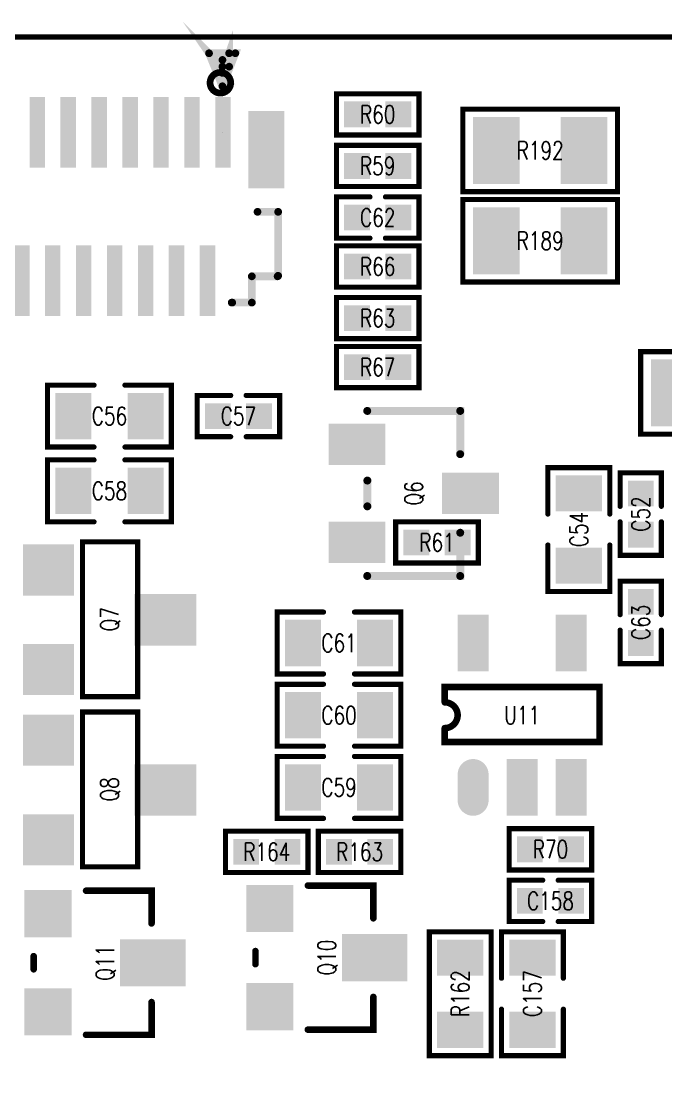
# Model space of a CAD drawing. Extents: x -4 to 157, y -7 to 87.
# Drawn here: x 27.09 to 39.59, y 66.34 to 86.81 of the extents above; entities that cross this region are included whole.
import ezdxf
from ezdxf.enums import TextEntityAlignment as Align

# ---------------------------------------------------------------- set-up
doc = ezdxf.new("R2010")
doc.units = 0
for name, color, linetype in [('BOARD_OUTLINE_00', 254, 'CONTINUOUS'), ('DRIL_NPLTE_THRU_01', 3, 'CONTINUOUS'), ('DRIL_NPLTE_THRU_02', 171, 'CONTINUOUS'), ('DRIL_NPLTE_THRU_03', 222, 'CONTINUOUS'), ('DRIL_NPLTE_THRU_04', 2, 'CONTINUOUS'), ('DRIL_PLTE_THRU_01', 3, 'CONTINUOUS'), ('DRIL_PLTE_THRU_02', 171, 'CONTINUOUS'), ('DRIL_PLTE_THRU_03', 222, 'CONTINUOUS'), ('DRIL_PLTE_THRU_04', 2, 'CONTINUOUS'), ('DRIL_SYMBOL', 254, 'CONTINUOUS'), ('PADS_BOT', 56, 'CONTINUOUS'), ('PADS_INNER', 96, 'CONTINUOUS'), ('PADS_TOP', 96, 'CONTINUOUS'), ('PART_NAME_126', 6, 'CONTINUOUS'), ('PART_TOP_2DLINE_01', 255, 'CONTINUOUS'), ('PART_TOP_2DLINE_126', 255, 'CONTINUOUS'), ('TAG_00', 254, 'CONTINUOUS'), ('TAG_01', 254, 'CONTINUOUS')]:
    doc.layers.add(name, color=color, linetype=linetype)
doc.styles.add('W0$05', font='simplex', dxfattribs={"width": 0.75})

# ---------------------------------------------------------------- blocks, each defined once
blk = doc.blocks.new('BOARD_5')
at = {"layer": 'BOARD_OUTLINE_00', "const_width": 0.1}
blk.add_lwpolyline([(0, -3.5, -0.414214), (3.5, 0), (156.51, 0, -0.414214), (160.01, -3.5), (160.01, -86.52, -0.414214), (156.51, -90.02), (3.5, -90.02, -0.414214), (0, -86.52)], format="xyb", close=True, dxfattribs=at)
blk = doc.blocks.new('SMOOTH_0$1')
at = {"const_width": 0.05}
blk.add_lwpolyline([(-0.025, 0, 1), (0.025, 0, 1)], format="xyb", close=True, dxfattribs=at)
blk = doc.blocks.new('PART_BODY_TOP_278')
at = {"layer": 'PART_TOP_2DLINE_126', "const_width": 0.1}
for points in [[(-0.3, 0.6), (-1.2, 0.6), (-1.2, -0.6), (-0.3, -0.6)], [(0.3, -0.6), (1.2, -0.6), (1.2, 0.6), (0.3, 0.6)]]:
    blk.add_lwpolyline(points, dxfattribs=at)
at = {"layer": 'PART_TOP_2DLINE_126'}
for p in [(-1.2, 0.6), (-0.3, 0.6), (0.3, 0.6), (1.2, 0.6), (-1.2, -0.6), (-0.3, -0.6), (0.3, -0.6), (1.2, -0.6)]:
    blk.add_blockref('SMOOTH_0$1', p, dxfattribs=at)
blk = doc.blocks.new('DRIL_HOLE_0')
blk.add_lwpolyline([(0, 0, 1), (0, 0, 1)], format="xyb", close=True)
blk = doc.blocks.new('PAD_0')
blk.add_lwpolyline([(0, 0, 1), (0, 0, 1)], format="xyb", close=True)
blk = doc.blocks.new('PAD_14')
at = {"const_width": 0.7}
blk.add_lwpolyline([(-0.45, 0), (0.45, 0)], dxfattribs=at)
blk = doc.blocks.new('STK_TOP_10')
at = {"layer": 'DRIL_PLTE_THRU_01'}
blk.add_blockref('DRIL_HOLE_0', (0, 0), dxfattribs=at)
at = {"layer": 'DRIL_PLTE_THRU_02'}
blk.add_blockref('DRIL_HOLE_0', (0, 0), dxfattribs=at)
at = {"layer": 'DRIL_PLTE_THRU_03'}
blk.add_blockref('DRIL_HOLE_0', (0, 0), dxfattribs=at)
at = {"layer": 'DRIL_PLTE_THRU_04'}
blk.add_blockref('DRIL_HOLE_0', (0, 0), dxfattribs=at)
at = {"layer": 'PADS_BOT'}
blk.add_blockref('PAD_0', (0, 0), dxfattribs=at)
at = {"layer": 'PADS_INNER'}
blk.add_blockref('PAD_0', (0, 0), dxfattribs=at)
at = {"layer": 'PADS_TOP', "rotation": 90}
blk.add_blockref('PAD_14', (0, 0), dxfattribs=at)
blk = doc.blocks.new('SYM_TOP_8')
for name, p in [('PART_BODY_TOP_278', (0, 0)), ('STK_TOP_10', (-0.7, 0)), ('STK_TOP_10', (0.7, 0))]:
    blk.add_blockref(name, p)
blk = doc.blocks.new('PART_TOP_50')
blk.add_blockref('SYM_TOP_8', (0, 0))
at = {"layer": 'PART_NAME_126', "style": 'W0$05', "width": 0.75}
blk.add_text('C157', height=0.35, rotation=180, dxfattribs=at).set_placement((0, 0), align=Align.MIDDLE_CENTER)
blk = doc.blocks.new('PART_BODY_TOP_275')
at = {"layer": 'PART_TOP_2DLINE_126', "const_width": 0.1}
for points in [[(-0.15, 0.4), (-0.8, 0.4), (-0.8, -0.4), (-0.15, -0.4)], [(0.15, -0.4), (0.8, -0.4), (0.8, 0.4), (0.15, 0.4)]]:
    blk.add_lwpolyline(points, dxfattribs=at)
at = {"layer": 'PART_TOP_2DLINE_126'}
for p in [(-0.8, 0.4), (-0.15, 0.4), (0.15, 0.4), (0.8, 0.4), (-0.8, -0.4), (-0.15, -0.4), (0.15, -0.4), (0.8, -0.4)]:
    blk.add_blockref('SMOOTH_0$1', p, dxfattribs=at)
blk = doc.blocks.new('PAD_11')
at = {"const_width": 0.5}
blk.add_lwpolyline([(-0.25, 0), (0.25, 0)], dxfattribs=at)
blk = doc.blocks.new('STK_TOP_7')
at = {"layer": 'DRIL_PLTE_THRU_01'}
blk.add_blockref('DRIL_HOLE_0', (0, 0), dxfattribs=at)
at = {"layer": 'DRIL_PLTE_THRU_02'}
blk.add_blockref('DRIL_HOLE_0', (0, 0), dxfattribs=at)
at = {"layer": 'DRIL_PLTE_THRU_03'}
blk.add_blockref('DRIL_HOLE_0', (0, 0), dxfattribs=at)
at = {"layer": 'DRIL_PLTE_THRU_04'}
blk.add_blockref('DRIL_HOLE_0', (0, 0), dxfattribs=at)
at = {"layer": 'PADS_BOT'}
blk.add_blockref('PAD_0', (0, 0), dxfattribs=at)
at = {"layer": 'PADS_INNER'}
blk.add_blockref('PAD_0', (0, 0), dxfattribs=at)
at = {"layer": 'PADS_TOP'}
blk.add_blockref('PAD_11', (0, 0), dxfattribs=at)
blk = doc.blocks.new('SYM_TOP_5')
for name, p in [('PART_BODY_TOP_275', (0, 0)), ('STK_TOP_7', (-0.4, 0)), ('STK_TOP_7', (0.4, 0))]:
    blk.add_blockref(name, p)
blk = doc.blocks.new('PART_TOP_51')
blk.add_blockref('SYM_TOP_5', (0, 0))
at = {"layer": 'PART_NAME_126', "style": 'W0$05', "width": 0.75}
blk.add_text('C158', height=0.35, dxfattribs=at).set_placement((0, 0), align=Align.MIDDLE_CENTER)
blk = doc.blocks.new('PART_BODY_TOP_280')
at = {"layer": 'PART_TOP_2DLINE_126', "const_width": 0.1}
for points in [[(-0.3, 0.8), (-1.5, 0.8), (-1.5, -0.8), (-0.3, -0.8)], [(0.3, 0.8), (1.5, 0.8), (1.5, -0.8), (0.3, -0.8)]]:
    blk.add_lwpolyline(points, dxfattribs=at)
at = {"layer": 'PART_TOP_2DLINE_126'}
for p in [(-1.5, 0.8), (-0.3, 0.8), (0.3, 0.8), (1.5, 0.8), (-1.5, -0.8), (-0.3, -0.8), (0.3, -0.8), (1.5, -0.8)]:
    blk.add_blockref('SMOOTH_0$1', p, dxfattribs=at)
blk = doc.blocks.new('PAD_15')
at = {"const_width": 0.9}
blk.add_lwpolyline([(-0.65, 0), (0.65, 0)], dxfattribs=at)
blk = doc.blocks.new('STK_TOP_12')
at = {"layer": 'DRIL_PLTE_THRU_01'}
blk.add_blockref('DRIL_HOLE_0', (0, 0), dxfattribs=at)
at = {"layer": 'DRIL_PLTE_THRU_02'}
blk.add_blockref('DRIL_HOLE_0', (0, 0), dxfattribs=at)
at = {"layer": 'DRIL_PLTE_THRU_03'}
blk.add_blockref('DRIL_HOLE_0', (0, 0), dxfattribs=at)
at = {"layer": 'DRIL_PLTE_THRU_04'}
blk.add_blockref('DRIL_HOLE_0', (0, 0), dxfattribs=at)
at = {"layer": 'PADS_BOT'}
blk.add_blockref('PAD_0', (0, 0), dxfattribs=at)
at = {"layer": 'PADS_INNER'}
blk.add_blockref('PAD_0', (0, 0), dxfattribs=at)
at = {"layer": 'PADS_TOP', "rotation": 90}
blk.add_blockref('PAD_15', (0, 0), dxfattribs=at)
blk = doc.blocks.new('SYM_TOP_10')
for name, p in [('STK_TOP_12', (-0.85, 0)), ('STK_TOP_12', (0.85, 0)), ('PART_BODY_TOP_280', (0, 0))]:
    blk.add_blockref(name, p)
blk = doc.blocks.new('PART_TOP_54')
blk.add_blockref('SYM_TOP_10', (0, 0))
at = {"layer": 'PART_NAME_126', "style": 'W0$05', "width": 0.75}
blk.add_text('C161', height=0.35, rotation=180, dxfattribs=at).set_placement((0, 0), align=Align.MIDDLE_CENTER)
blk = doc.blocks.new('PART_TOP_97')
blk.add_blockref('SYM_TOP_5', (0, 0))
at = {"layer": 'PART_NAME_126', "style": 'W0$05', "width": 0.75}
blk.add_text('C52', height=0.35, rotation=180, dxfattribs=at).set_placement((0, 0), align=Align.MIDDLE_CENTER)
blk = doc.blocks.new('PART_TOP_99')
blk.add_blockref('SYM_TOP_8', (0, 0))
at = {"layer": 'PART_NAME_126', "style": 'W0$05', "width": 0.75}
blk.add_text('C54', height=0.35, rotation=180, dxfattribs=at).set_placement((0, 0), align=Align.MIDDLE_CENTER)
blk = doc.blocks.new('PART_TOP_101')
blk.add_blockref('SYM_TOP_8', (0, 0))
at = {"layer": 'PART_NAME_126', "style": 'W0$05', "width": 0.75}
blk.add_text('C56', height=0.35, rotation=180, dxfattribs=at).set_placement((0, 0), align=Align.MIDDLE_CENTER)
blk = doc.blocks.new('PART_TOP_102')
blk.add_blockref('SYM_TOP_5', (0, 0))
at = {"layer": 'PART_NAME_126', "style": 'W0$05', "width": 0.75}
blk.add_text('C57', height=0.35, dxfattribs=at).set_placement((0, 0), align=Align.MIDDLE_CENTER)
blk = doc.blocks.new('PART_TOP_103')
blk.add_blockref('SYM_TOP_8', (0, 0))
at = {"layer": 'PART_NAME_126', "style": 'W0$05', "width": 0.75}
blk.add_text('C58', height=0.35, rotation=180, dxfattribs=at).set_placement((0, 0), align=Align.MIDDLE_CENTER)
blk = doc.blocks.new('PART_TOP_104')
blk.add_blockref('SYM_TOP_8', (0, 0))
at = {"layer": 'PART_NAME_126', "style": 'W0$05', "width": 0.75}
blk.add_text('C59', height=0.35, rotation=180, dxfattribs=at).set_placement((0, 0), align=Align.MIDDLE_CENTER)
blk = doc.blocks.new('PART_TOP_106')
blk.add_blockref('SYM_TOP_8', (0, 0))
at = {"layer": 'PART_NAME_126', "style": 'W0$05', "width": 0.75}
blk.add_text('C60', height=0.35, rotation=180, dxfattribs=at).set_placement((0, 0), align=Align.MIDDLE_CENTER)
blk = doc.blocks.new('PART_TOP_107')
blk.add_blockref('SYM_TOP_8', (0, 0))
at = {"layer": 'PART_NAME_126', "style": 'W0$05', "width": 0.75}
blk.add_text('C61', height=0.35, rotation=180, dxfattribs=at).set_placement((0, 0), align=Align.MIDDLE_CENTER)
blk = doc.blocks.new('PART_TOP_108')
blk.add_blockref('SYM_TOP_5', (0, 0))
at = {"layer": 'PART_NAME_126', "style": 'W0$05', "width": 0.75}
blk.add_text('C62', height=0.35, dxfattribs=at).set_placement((0, 0), align=Align.MIDDLE_CENTER)
blk = doc.blocks.new('PART_TOP_109')
blk.add_blockref('SYM_TOP_5', (0, 0))
at = {"layer": 'PART_NAME_126', "style": 'W0$05', "width": 0.75}
blk.add_text('C63', height=0.35, dxfattribs=at).set_placement((0, 0), align=Align.MIDDLE_CENTER)
blk = doc.blocks.new('SMOOTH_0$127')
at = {"const_width": 0.0635}
blk.add_lwpolyline([(-0.03175, 0, 1), (0.03175, 0, 1)], format="xyb", close=True, dxfattribs=at)
blk = doc.blocks.new('PART_BODY_TOP_310')
at = {"layer": 'PART_TOP_2DLINE_126', "const_width": 0.127}
for points in [[(-0.762, 1.016), (-1.397, 1.016), (-1.397, -0.254)], [(0.762, 1.016), (1.397, 1.016), (1.397, -0.254)], [(0.127, -1.27), (-0.127, -1.27)]]:
    blk.add_lwpolyline(points, dxfattribs=at)
at = {"layer": 'PART_TOP_2DLINE_126'}
for p in [(-1.397, 1.016), (-0.762, 1.016), (0.762, 1.016), (1.397, 1.016), (-1.397, -0.254), (1.397, -0.254), (-0.127, -1.27), (0.127, -1.27)]:
    blk.add_blockref('SMOOTH_0$127', p, dxfattribs=at)
blk = doc.blocks.new('PAD_65')
at = {"const_width": 0.9144}
blk.add_lwpolyline([(-0.4572, 0), (0.4572, 0)], dxfattribs=at)
blk = doc.blocks.new('STK_TOP_59')
at = {"layer": 'DRIL_PLTE_THRU_01'}
blk.add_blockref('DRIL_HOLE_0', (0, 0), dxfattribs=at)
at = {"layer": 'DRIL_PLTE_THRU_02'}
blk.add_blockref('DRIL_HOLE_0', (0, 0), dxfattribs=at)
at = {"layer": 'DRIL_PLTE_THRU_03'}
blk.add_blockref('DRIL_HOLE_0', (0, 0), dxfattribs=at)
at = {"layer": 'DRIL_PLTE_THRU_04'}
blk.add_blockref('DRIL_HOLE_0', (0, 0), dxfattribs=at)
at = {"layer": 'PADS_BOT'}
blk.add_blockref('PAD_0', (0, 0), dxfattribs=at)
at = {"layer": 'PADS_INNER'}
blk.add_blockref('PAD_0', (0, 0), dxfattribs=at)
at = {"layer": 'PADS_TOP'}
blk.add_blockref('PAD_65', (0, 0), dxfattribs=at)
blk = doc.blocks.new('PAD_66')
at = {"const_width": 0.914}
blk.add_lwpolyline([(-0.635, 0), (0.635, 0)], dxfattribs=at)
blk = doc.blocks.new('STK_TOP_60')
at = {"layer": 'DRIL_PLTE_THRU_01'}
blk.add_blockref('DRIL_HOLE_0', (0, 0), dxfattribs=at)
at = {"layer": 'DRIL_PLTE_THRU_02'}
blk.add_blockref('DRIL_HOLE_0', (0, 0), dxfattribs=at)
at = {"layer": 'DRIL_PLTE_THRU_03'}
blk.add_blockref('DRIL_HOLE_0', (0, 0), dxfattribs=at)
at = {"layer": 'DRIL_PLTE_THRU_04'}
blk.add_blockref('DRIL_HOLE_0', (0, 0), dxfattribs=at)
at = {"layer": 'PADS_BOT'}
blk.add_blockref('PAD_0', (0, 0), dxfattribs=at)
at = {"layer": 'PADS_INNER'}
blk.add_blockref('PAD_0', (0, 0), dxfattribs=at)
at = {"layer": 'PADS_TOP', "rotation": 90}
blk.add_blockref('PAD_66', (0, 0), dxfattribs=at)
blk = doc.blocks.new('SYM_TOP_40')
for name, p in [('STK_TOP_60', (0, 1.0414)), ('PART_BODY_TOP_310', (0, 0)), ('STK_TOP_59', (-0.9525, -0.9906)), ('STK_TOP_59', (0.9525, -0.9906))]:
    blk.add_blockref(name, p)
blk = doc.blocks.new('PART_TOP_222')
blk.add_blockref('SYM_TOP_40', (0, 0))
at = {"layer": 'PART_NAME_126', "style": 'W0$05', "width": 0.75}
blk.add_text('Q10', height=0.35, rotation=180, dxfattribs=at).set_placement((0, 0.114), align=Align.MIDDLE_CENTER)
blk = doc.blocks.new('PART_TOP_223')
blk.add_blockref('SYM_TOP_40', (0, 0))
at = {"layer": 'PART_NAME_126', "style": 'W0$05', "width": 0.75}
blk.add_text('Q11', height=0.35, rotation=180, dxfattribs=at).set_placement((0, 0.1143), align=Align.MIDDLE_CENTER)
blk = doc.blocks.new('SMOOTH_0$15392')
at = {"const_width": 0.07696}
blk.add_lwpolyline([(-0.03848, 0, 1), (0.03848, 0, 1)], format="xyb", close=True, dxfattribs=at)
blk = doc.blocks.new('PART_BODY_TOP_285')
at = {"layer": 'PART_TOP_2DLINE_126', "const_width": 0.154}
for points in [[(-0.762, 0.9), (-1.6, 0.9), (-1.6, -0.903)], [(0.762, 0.9), (1.6, 0.9), (1.6, -0.903)], [(-0.25, -0.9), (0.25, -0.9)]]:
    blk.add_lwpolyline(points, dxfattribs=at)
at = {"layer": 'PART_TOP_2DLINE_126'}
for p in [(-1.6, 0.9), (-0.762, 0.9), (0.762, 0.9), (1.6, 0.9), (-1.6, -0.903), (-0.25, -0.9), (0.25, -0.9), (1.6, -0.903)]:
    blk.add_blockref('SMOOTH_0$15392', p, dxfattribs=at)
blk = doc.blocks.new('PAD_20')
at = {"const_width": 0.8}
blk.add_lwpolyline([(-0.55, 0), (0.55, 0)], dxfattribs=at)
blk = doc.blocks.new('STK_TOP_17')
at = {"layer": 'DRIL_PLTE_THRU_01'}
blk.add_blockref('DRIL_HOLE_0', (0, 0), dxfattribs=at)
at = {"layer": 'DRIL_PLTE_THRU_02'}
blk.add_blockref('DRIL_HOLE_0', (0, 0), dxfattribs=at)
at = {"layer": 'DRIL_PLTE_THRU_03'}
blk.add_blockref('DRIL_HOLE_0', (0, 0), dxfattribs=at)
at = {"layer": 'DRIL_PLTE_THRU_04'}
blk.add_blockref('DRIL_HOLE_0', (0, 0), dxfattribs=at)
at = {"layer": 'PADS_BOT'}
blk.add_blockref('PAD_0', (0, 0), dxfattribs=at)
at = {"layer": 'PADS_INNER'}
blk.add_blockref('PAD_0', (0, 0), dxfattribs=at)
at = {"layer": 'PADS_TOP', "rotation": 90}
blk.add_blockref('PAD_20', (0, 0), dxfattribs=at)
blk = doc.blocks.new('SYM_TOP_15')
for name, p in [('STK_TOP_17', (0, 1.1)), ('PART_BODY_TOP_285', (0, 0)), ('STK_TOP_17', (-0.95, -1.1)), ('STK_TOP_17', (0.95, -1.1))]:
    blk.add_blockref(name, p)
blk = doc.blocks.new('PART_TOP_230')
blk.add_blockref('SYM_TOP_15', (0, 0))
at = {"layer": 'PART_NAME_126', "style": 'W0$05', "width": 0.75}
blk.add_text('Q6', height=0.35, rotation=180, dxfattribs=at).set_placement((0, 0), align=Align.MIDDLE_CENTER)
blk = doc.blocks.new('PART_BODY_TOP_309')
at = {"layer": 'PART_TOP_2DLINE_126', "const_width": 0.1}
blk.add_lwpolyline([(1.489, -0.473), (-1.511, -0.473), (-1.511, 0.595), (1.489, 0.595)], close=True, dxfattribs=at)
at = {"layer": 'PART_TOP_2DLINE_126'}
for p in [(-1.511, 0.595), (1.489, 0.595), (-1.511, -0.473), (1.489, -0.473)]:
    blk.add_blockref('SMOOTH_0$1', p, dxfattribs=at)
blk = doc.blocks.new('PAD_63')
at = {"const_width": 0.9906}
blk.add_lwpolyline([(-0.4953, 0), (0.4953, 0)], dxfattribs=at)
blk = doc.blocks.new('STK_TOP_57')
at = {"layer": 'DRIL_PLTE_THRU_01'}
blk.add_blockref('DRIL_HOLE_0', (0, 0), dxfattribs=at)
at = {"layer": 'DRIL_PLTE_THRU_02'}
blk.add_blockref('DRIL_HOLE_0', (0, 0), dxfattribs=at)
at = {"layer": 'DRIL_PLTE_THRU_03'}
blk.add_blockref('DRIL_HOLE_0', (0, 0), dxfattribs=at)
at = {"layer": 'DRIL_PLTE_THRU_04'}
blk.add_blockref('DRIL_HOLE_0', (0, 0), dxfattribs=at)
at = {"layer": 'PADS_BOT'}
blk.add_blockref('PAD_0', (0, 0), dxfattribs=at)
at = {"layer": 'PADS_INNER'}
blk.add_blockref('PAD_0', (0, 0), dxfattribs=at)
at = {"layer": 'PADS_TOP'}
blk.add_blockref('PAD_63', (0, 0), dxfattribs=at)
blk = doc.blocks.new('PAD_64')
at = {"const_width": 1}
blk.add_lwpolyline([(-0.6, 0), (0.6, 0)], dxfattribs=at)
blk = doc.blocks.new('STK_TOP_58')
at = {"layer": 'DRIL_PLTE_THRU_01'}
blk.add_blockref('DRIL_HOLE_0', (0, 0), dxfattribs=at)
at = {"layer": 'DRIL_PLTE_THRU_02'}
blk.add_blockref('DRIL_HOLE_0', (0, 0), dxfattribs=at)
at = {"layer": 'DRIL_PLTE_THRU_03'}
blk.add_blockref('DRIL_HOLE_0', (0, 0), dxfattribs=at)
at = {"layer": 'DRIL_PLTE_THRU_04'}
blk.add_blockref('DRIL_HOLE_0', (0, 0), dxfattribs=at)
at = {"layer": 'PADS_BOT'}
blk.add_blockref('PAD_0', (0, 0), dxfattribs=at)
at = {"layer": 'PADS_INNER'}
blk.add_blockref('PAD_0', (0, 0), dxfattribs=at)
at = {"layer": 'PADS_TOP', "rotation": 90}
blk.add_blockref('PAD_64', (0, 0), dxfattribs=at)
blk = doc.blocks.new('SYM_TOP_39')
for name, p in [('STK_TOP_58', (0, 1.131)), ('PART_BODY_TOP_309', (0, 0)), ('STK_TOP_57', (-0.965, -1.131)), ('STK_TOP_57', (0.965, -1.131))]:
    blk.add_blockref(name, p)
blk = doc.blocks.new('PART_TOP_231')
blk.add_blockref('SYM_TOP_39', (0, 0))
at = {"layer": 'PART_NAME_126', "style": 'W0$05', "width": 0.75}
blk.add_text('Q7', height=0.35, rotation=180, dxfattribs=at).set_placement((-0.011, 0.052), align=Align.MIDDLE_CENTER)
blk = doc.blocks.new('PART_TOP_232')
blk.add_blockref('SYM_TOP_39', (0, 0))
at = {"layer": 'PART_NAME_126', "style": 'W0$05', "width": 0.75}
blk.add_text('Q8', height=0.35, rotation=180, dxfattribs=at).set_placement((-0.011, 0.052), align=Align.MIDDLE_CENTER)
blk = doc.blocks.new('PART_BODY_TOP_289')
at = {"layer": 'PART_TOP_2DLINE_126', "const_width": 0.1}
blk.add_lwpolyline([(-1.2, 0.6), (1.2, 0.6), (1.2, -0.6), (-1.2, -0.6)], close=True, dxfattribs=at)
at = {"layer": 'PART_TOP_2DLINE_126'}
for p in [(-1.2, 0.6), (1.2, 0.6), (-1.2, -0.6), (1.2, -0.6)]:
    blk.add_blockref('SMOOTH_0$1', p, dxfattribs=at)
blk = doc.blocks.new('SYM_TOP_19')
for name, p in [('PART_BODY_TOP_289', (0, 0)), ('STK_TOP_10', (-0.7, 0)), ('STK_TOP_10', (0.7, 0))]:
    blk.add_blockref(name, p)
blk = doc.blocks.new('PART_TOP_279')
blk.add_blockref('SYM_TOP_19', (0, 0))
at = {"layer": 'PART_NAME_126', "style": 'W0$05', "width": 0.75}
blk.add_text('R162', height=0.35, rotation=180, dxfattribs=at).set_placement((0, 0), align=Align.MIDDLE_CENTER)
blk = doc.blocks.new('PART_BODY_TOP_290')
at = {"layer": 'PART_TOP_2DLINE_126', "const_width": 0.1}
blk.add_lwpolyline([(-0.8, 0.4), (0.8, 0.4), (0.8, -0.4), (-0.8, -0.4)], close=True, dxfattribs=at)
at = {"layer": 'PART_TOP_2DLINE_126'}
for p in [(-0.8, 0.4), (0.8, 0.4), (-0.8, -0.4), (0.8, -0.4)]:
    blk.add_blockref('SMOOTH_0$1', p, dxfattribs=at)
blk = doc.blocks.new('SYM_TOP_20')
for name, p in [('PART_BODY_TOP_290', (0, 0)), ('STK_TOP_7', (-0.4, 0)), ('STK_TOP_7', (0.4, 0))]:
    blk.add_blockref(name, p)
blk = doc.blocks.new('PART_TOP_280')
blk.add_blockref('SYM_TOP_20', (0, 0))
at = {"layer": 'PART_NAME_126', "style": 'W0$05', "width": 0.75}
blk.add_text('R163', height=0.35, dxfattribs=at).set_placement((0, 0), align=Align.MIDDLE_CENTER)
blk = doc.blocks.new('PART_TOP_281')
blk.add_blockref('SYM_TOP_20', (0, 0))
at = {"layer": 'PART_NAME_126', "style": 'W0$05', "width": 0.75}
blk.add_text('R164', height=0.35, rotation=180, dxfattribs=at).set_placement((0, 0), align=Align.MIDDLE_CENTER)
blk = doc.blocks.new('PART_BODY_TOP_312')
at = {"layer": 'PART_TOP_2DLINE_126', "const_width": 0.1}
blk.add_lwpolyline([(-1.5, 0.8), (1.5, 0.8), (1.5, -0.8), (-1.5, -0.8)], close=True, dxfattribs=at)
at = {"layer": 'PART_TOP_2DLINE_126'}
for p in [(-1.5, 0.8), (1.5, 0.8), (-1.5, -0.8), (1.5, -0.8)]:
    blk.add_blockref('SMOOTH_0$1', p, dxfattribs=at)
blk = doc.blocks.new('SYM_TOP_42')
for name, p in [('STK_TOP_12', (-0.85, 0)), ('STK_TOP_12', (0.85, 0)), ('PART_BODY_TOP_312', (0, 0))]:
    blk.add_blockref(name, p)
blk = doc.blocks.new('PART_TOP_306')
blk.add_blockref('SYM_TOP_42', (0, 0))
at = {"layer": 'PART_NAME_126', "style": 'W0$05', "width": 0.75}
blk.add_text('R189', height=0.35, rotation=180, dxfattribs=at).set_placement((0, 0), align=Align.MIDDLE_CENTER)
blk = doc.blocks.new('PART_TOP_309')
blk.add_blockref('SYM_TOP_42', (0, 0))
at = {"layer": 'PART_NAME_126', "style": 'W0$05', "width": 0.75}
blk.add_text('R192', height=0.35, rotation=180, dxfattribs=at).set_placement((0, 0), align=Align.MIDDLE_CENTER)
blk = doc.blocks.new('PART_TOP_360')
blk.add_blockref('SYM_TOP_20', (0, 0))
at = {"layer": 'PART_NAME_126', "style": 'W0$05', "width": 0.75}
blk.add_text('R59', height=0.35, dxfattribs=at).set_placement((0, 0), align=Align.MIDDLE_CENTER)
blk = doc.blocks.new('PART_TOP_362')
blk.add_blockref('SYM_TOP_20', (0, 0))
at = {"layer": 'PART_NAME_126', "style": 'W0$05', "width": 0.75}
blk.add_text('R60', height=0.35, dxfattribs=at).set_placement((0, 0), align=Align.MIDDLE_CENTER)
blk = doc.blocks.new('PART_TOP_363')
blk.add_blockref('SYM_TOP_20', (0, 0))
at = {"layer": 'PART_NAME_126', "style": 'W0$05', "width": 0.75}
blk.add_text('R61', height=0.35, dxfattribs=at).set_placement((0, 0), align=Align.MIDDLE_CENTER)
blk = doc.blocks.new('PART_TOP_365')
blk.add_blockref('SYM_TOP_20', (0, 0))
at = {"layer": 'PART_NAME_126', "style": 'W0$05', "width": 0.75}
blk.add_text('R63', height=0.35, dxfattribs=at).set_placement((0, 0), align=Align.MIDDLE_CENTER)
blk = doc.blocks.new('PART_TOP_368')
blk.add_blockref('SYM_TOP_20', (0, 0))
at = {"layer": 'PART_NAME_126', "style": 'W0$05', "width": 0.75}
blk.add_text('R66', height=0.35, rotation=180, dxfattribs=at).set_placement((0, 0), align=Align.MIDDLE_CENTER)
blk = doc.blocks.new('PART_TOP_369')
blk.add_blockref('SYM_TOP_20', (0, 0))
at = {"layer": 'PART_NAME_126', "style": 'W0$05', "width": 0.75}
blk.add_text('R67', height=0.35, rotation=180, dxfattribs=at).set_placement((0, 0), align=Align.MIDDLE_CENTER)
blk = doc.blocks.new('PART_TOP_373')
blk.add_blockref('SYM_TOP_20', (0, 0))
at = {"layer": 'PART_NAME_126', "style": 'W0$05', "width": 0.75}
blk.add_text('R70', height=0.35, dxfattribs=at).set_placement((0, 0), align=Align.MIDDLE_CENTER)
blk = doc.blocks.new('PART_BODY_TOP_316')
at = {"layer": 'PART_TOP_2DLINE_01', "const_width": 0.127}
blk.add_lwpolyline([(-1.5, -0.25, 1), (-1.5, 0.25), (-1.5, 0.547), (1.5, 0.547), (1.5, -0.521), (-1.5, -0.521)], format="xyb", close=True, dxfattribs=at)
at = {"layer": 'PART_TOP_2DLINE_01'}
for p in [(-1.5, 0.547), (1.5, 0.547), (-1.5, 0.25), (-1.5, -0.25), (-1.5, -0.521), (1.5, -0.521)]:
    blk.add_blockref('SMOOTH_0$127', p, dxfattribs=at)
blk = doc.blocks.new('PAD_74')
at = {"const_width": 0.3}
blk.add_lwpolyline([(-0.25, -0.15), (0.25, -0.15, 1), (0.25, 0.15), (-0.25, 0.15, 1)], format="xyb", close=True, dxfattribs=at)
blk = doc.blocks.new('STK_TOP_68')
at = {"layer": 'DRIL_PLTE_THRU_01'}
blk.add_blockref('DRIL_HOLE_0', (0, 0), dxfattribs=at)
at = {"layer": 'DRIL_PLTE_THRU_02'}
blk.add_blockref('DRIL_HOLE_0', (0, 0), dxfattribs=at)
at = {"layer": 'DRIL_PLTE_THRU_03'}
blk.add_blockref('DRIL_HOLE_0', (0, 0), dxfattribs=at)
at = {"layer": 'DRIL_PLTE_THRU_04'}
blk.add_blockref('DRIL_HOLE_0', (0, 0), dxfattribs=at)
at = {"layer": 'PADS_BOT'}
blk.add_blockref('PAD_0', (0, 0), dxfattribs=at)
at = {"layer": 'PADS_INNER'}
blk.add_blockref('PAD_0', (0, 0), dxfattribs=at)
at = {"layer": 'PADS_TOP', "rotation": 90}
blk.add_blockref('PAD_74', (0, 0), dxfattribs=at)
blk = doc.blocks.new('PAD_75')
at = {"const_width": 0.6}
blk.add_lwpolyline([(-0.55, 0), (0.55, 0)], dxfattribs=at)
blk = doc.blocks.new('STK_TOP_67')
at = {"layer": 'DRIL_PLTE_THRU_01'}
blk.add_blockref('DRIL_HOLE_0', (0, 0), dxfattribs=at)
at = {"layer": 'DRIL_PLTE_THRU_02'}
blk.add_blockref('DRIL_HOLE_0', (0, 0), dxfattribs=at)
at = {"layer": 'DRIL_PLTE_THRU_03'}
blk.add_blockref('DRIL_HOLE_0', (0, 0), dxfattribs=at)
at = {"layer": 'DRIL_PLTE_THRU_04'}
blk.add_blockref('DRIL_HOLE_0', (0, 0), dxfattribs=at)
at = {"layer": 'PADS_BOT'}
blk.add_blockref('PAD_0', (0, 0), dxfattribs=at)
at = {"layer": 'PADS_INNER'}
blk.add_blockref('PAD_0', (0, 0), dxfattribs=at)
at = {"layer": 'PADS_TOP', "rotation": 90}
blk.add_blockref('PAD_75', (0, 0), dxfattribs=at)
blk = doc.blocks.new('SYM_TOP_46')
for name, p in [('STK_TOP_67', (-0.95, 1.39999)), ('STK_TOP_67', (0.95, 1.39999)), ('PART_BODY_TOP_316', (0, 0)), ('STK_TOP_67', (-0.000002, -1.4)), ('STK_TOP_67', (0.95, -1.4)), ('STK_TOP_68', (-0.95, -1.4))]:
    blk.add_blockref(name, p)
blk = doc.blocks.new('PART_TOP_405')
blk.add_blockref('SYM_TOP_46', (0, 0))
at = {"layer": 'PART_NAME_126', "style": 'W0$05', "width": 0.75}
blk.add_text('U11', height=0.35, dxfattribs=at).set_placement((0, 0), align=Align.MIDDLE_CENTER)
blk = doc.blocks.new('SMOOTH_0$1524')
at = {"const_width": 0.0762}
blk.add_lwpolyline([(-0.0381, 0, 1), (0.0381, 0, 1)], format="xyb", close=True, dxfattribs=at)
blk = doc.blocks.new('PART_BODY_TOP_321')
at = {"layer": 'PART_TOP_2DLINE_126', "const_width": 0.152}
for points in [[(-1.811, -6.584, -0.37488), (-6.91, 1.526), (-6.91, 6.991), (-3.631, 6.991), (-1.873, 8.749), (-1.554, 8.749)], [(1.597, 8.758), (1.806, 8.758), (3.569, 6.995), (7.335, 6.995), (7.335, 1.534, -0.406566), (2.074, -6.608)]]:
    blk.add_lwpolyline(points, format="xyb", dxfattribs=at)
at = {"layer": 'TAG_00'}
blk.add_lwpolyline([(0, 0), (0, 0)], dxfattribs=at)
at = {"layer": 'TAG_01'}
blk.add_lwpolyline([(0, 0), (0, 0)], dxfattribs=at)
at = {"layer": 'PART_TOP_2DLINE_126'}
for p in [(-1.873, 8.749), (-1.554, 8.749), (1.597, 8.758), (1.806, 8.758), (-6.91, 6.991), (-3.631, 6.991), (3.569, 6.995), (7.335, 6.995), (-6.91, 1.526), (7.335, 1.534), (-1.811, -6.584), (2.074, -6.608)]:
    blk.add_blockref('SMOOTH_0$1524', p, dxfattribs=at)
blk = doc.blocks.new('PAD_81')
at = {"const_width": 3.099}
blk.add_lwpolyline([(-2.032, 0), (2.032, 0)], dxfattribs=at)
blk = doc.blocks.new('STK_TOP_78')
at = {"layer": 'DRIL_PLTE_THRU_01'}
blk.add_blockref('DRIL_HOLE_0', (0, 0), dxfattribs=at)
at = {"layer": 'DRIL_PLTE_THRU_02'}
blk.add_blockref('DRIL_HOLE_0', (0, 0), dxfattribs=at)
at = {"layer": 'DRIL_PLTE_THRU_03'}
blk.add_blockref('DRIL_HOLE_0', (0, 0), dxfattribs=at)
at = {"layer": 'DRIL_PLTE_THRU_04'}
blk.add_blockref('DRIL_HOLE_0', (0, 0), dxfattribs=at)
at = {"layer": 'PADS_BOT'}
blk.add_blockref('PAD_0', (0, 0), dxfattribs=at)
at = {"layer": 'PADS_INNER'}
blk.add_blockref('PAD_0', (0, 0), dxfattribs=at)
at = {"layer": 'PADS_TOP', "rotation": 90}
blk.add_blockref('PAD_81', (0, 0), dxfattribs=at)
blk = doc.blocks.new('DRIL_SYMBOL_1$2')
at = {"layer": 'DRIL_SYMBOL', "const_width": 0.0508}
for points in [[(0, -0.254), (0, 0.254)], [(-0.254, 0), (0.254, 0)]]:
    blk.add_lwpolyline(points, dxfattribs=at)
blk = doc.blocks.new('DRIL_HOLE_1$2')
at = {"const_width": 0.6}
blk.add_lwpolyline([(-0.3, 0, 1), (0.3, 0, 1)], format="xyb", close=True, dxfattribs=at)
blk.add_blockref('DRIL_SYMBOL_1$2', (0, 0))
blk = doc.blocks.new('PAD_82')
at = {"const_width": 0.6}
blk.add_lwpolyline([(0, -0.3, 1), (0, 0.3, 1)], format="xyb", close=True, dxfattribs=at)
blk = doc.blocks.new('STK_TOP_79')
at = {"layer": 'DRIL_NPLTE_THRU_01'}
blk.add_blockref('DRIL_HOLE_1$2', (0, 0), dxfattribs=at)
at = {"layer": 'DRIL_NPLTE_THRU_02'}
blk.add_blockref('DRIL_HOLE_1$2', (0, 0), dxfattribs=at)
at = {"layer": 'DRIL_NPLTE_THRU_03'}
blk.add_blockref('DRIL_HOLE_1$2', (0, 0), dxfattribs=at)
at = {"layer": 'DRIL_NPLTE_THRU_04'}
blk.add_blockref('DRIL_HOLE_1$2', (0, 0), dxfattribs=at)
at = {"layer": 'PADS_BOT'}
blk.add_blockref('PAD_82', (0, 0), dxfattribs=at)
at = {"layer": 'PADS_INNER'}
blk.add_blockref('PAD_82', (0, 0), dxfattribs=at)
at = {"layer": 'PADS_TOP'}
blk.add_blockref('PAD_82', (0, 0), dxfattribs=at)
blk = doc.blocks.new('DRIL_SYMBOL_1$299972')
at = {"layer": 'DRIL_SYMBOL', "const_width": 0.0508}
for points in [[(0, -0.254), (0, 0.254)], [(-0.254, 0), (0.254, 0)]]:
    blk.add_lwpolyline(points, dxfattribs=at)
blk = doc.blocks.new('DRIL_HOLE_1$299972')
at = {"const_width": 0.65}
blk.add_lwpolyline([(-0.325, 0, 1), (0.325, 0, 1)], format="xyb", close=True, dxfattribs=at)
blk.add_blockref('DRIL_SYMBOL_1$299972', (0, 0))
blk = doc.blocks.new('PAD_30')
at = {"const_width": 0.65}
blk.add_lwpolyline([(0, -0.325, 1), (0, 0.325, 1)], format="xyb", close=True, dxfattribs=at)
blk = doc.blocks.new('STK_TOP_80')
at = {"layer": 'DRIL_NPLTE_THRU_01'}
blk.add_blockref('DRIL_HOLE_1$299972', (0, 0), dxfattribs=at)
at = {"layer": 'DRIL_NPLTE_THRU_02'}
blk.add_blockref('DRIL_HOLE_1$299972', (0, 0), dxfattribs=at)
at = {"layer": 'DRIL_NPLTE_THRU_03'}
blk.add_blockref('DRIL_HOLE_1$299972', (0, 0), dxfattribs=at)
at = {"layer": 'DRIL_NPLTE_THRU_04'}
blk.add_blockref('DRIL_HOLE_1$299972', (0, 0), dxfattribs=at)
at = {"layer": 'PADS_BOT'}
blk.add_blockref('PAD_30', (0, 0), dxfattribs=at)
at = {"layer": 'PADS_INNER'}
blk.add_blockref('PAD_30', (0, 0), dxfattribs=at)
at = {"layer": 'PADS_TOP'}
blk.add_blockref('PAD_30', (0, 0), dxfattribs=at)
blk = doc.blocks.new('SYM_TOP_51')
for name, p in [('STK_TOP_78', (0, 8.348)), ('PART_BODY_TOP_321', (0, 0)), ('STK_TOP_80', (0, 3.815)), ('STK_TOP_79', (0, -3.685)), ('STK_TOP_78', (0, -8.134))]:
    blk.add_blockref(name, p)
blk = doc.blocks.new('PART_TOP_413')
blk.add_blockref('SYM_TOP_51', (0, 0))
at = {"layer": 'PART_NAME_126', "style": 'W0$05', "width": 0.75}
blk.add_text('U23', height=0.35, dxfattribs=at).set_placement((0.235, 0.107), align=Align.MIDDLE_CENTER)
blk = doc.blocks.new('SMOOTH_0$150114')
at = {"const_width": 0.075057}
blk.add_lwpolyline([(-0.037528, 0, 1), (0.037528, 0, 1)], format="xyb", close=True, dxfattribs=at)
blk = doc.blocks.new('PART_BODY_TOP_341')
at = {"layer": 'PART_TOP_2DLINE_01', "const_width": 0.13}
blk.add_lwpolyline([(-0.15, -0.963, 1), (0.25, -0.963, 1)], format="xyb", close=True, dxfattribs=at)
at = {"layer": 'PART_TOP_2DLINE_126', "const_width": 0.15}
for points in [[(-0.56, 2.79), (-0.56, 3.3)], [(-0.56, 3.3), (-0.18, 3.3)], [(-0.56, 3.3), (-0.18, 3.3)], [(-0.56, 2.79), (-0.56, 3.3)], [(-0.18, 3.3), (-0.17, 3.3)], [(-0.18, 3.3), (-0.17, 3.3)], [(9.48, 3.315), (9.1, 3.315)], [(9.48, 3.315), (9.1, 3.315)], [(9.49, 3.315), (9.48, 3.315)], [(9.49, 3.315), (9.48, 3.315)], [(9.49, 2.815), (9.49, 3.315)], [(9.49, 2.815), (9.49, 3.315)], [(9.49, 2.815), (9.98, 2.815)], [(9.49, 2.815), (9.98, 2.815)], [(9.98, 2.815), (10, 2.795)], [(9.98, 2.815), (10, 2.795)], [(10, 2.795), (10, 1.545)], [(10, 2.795), (10, 1.545)], [(-1.06, 2.79), (-1.07, 2.78)], [(-1.06, 2.79), (-1.07, 2.78)], [(-1.07, 2.78), (-1.07, 1.54)], [(-1.07, 2.78), (-1.07, 1.54)], [(-0.56, 2.79), (-1.06, 2.79)], [(-0.56, 2.79), (-1.06, 2.79)], [(-1.07, 1.54), (-0.67, 1.54)], [(-1.07, 1.54), (-0.67, 1.54)], [(9.99, 1.535), (9.58, 1.535)], [(9.99, 1.535), (9.58, 1.535)], [(10, 1.545), (9.99, 1.535)], [(10, 1.545), (9.99, 1.535)], [(0.27, -1.535), (-0.24, -1.535), (0.01, -0.895), (0.27, -1.535), (-0.12, -1.535), (0.01, -1.405), (0.01, -1.275), (0.27, -1.535), (0.01, -1.155), (-0.12, -1.535), (-0.12, -1.275), (-0.24, -1.535)]]:
    blk.add_lwpolyline(points, dxfattribs=at)
at = {"layer": 'TAG_00'}
blk.add_lwpolyline([(0, 0), (0, 0)], dxfattribs=at)
at = {"layer": 'TAG_01'}
blk.add_lwpolyline([(0, 0), (0, 0)], dxfattribs=at)
at = {"layer": 'PART_TOP_2DLINE_126'}
for p in [(-0.56, 3.3), (-0.56, 3.3), (-0.56, 3.3), (-0.56, 3.3), (-0.18, 3.3), (-0.18, 3.3), (-0.18, 3.3), (-0.18, 3.3), (-0.17, 3.3), (-0.17, 3.3), (9.1, 3.315), (9.1, 3.315), (9.48, 3.315), (9.48, 3.315), (9.48, 3.315), (9.48, 3.315), (9.49, 3.315), (9.49, 3.315), (9.49, 3.315), (9.49, 3.315), (9.49, 2.815), (9.49, 2.815), (9.49, 2.815), (9.49, 2.815), (9.98, 2.815), (9.98, 2.815), (9.98, 2.815), (9.98, 2.815), (10, 2.795), (10, 2.795), (10, 2.795), (10, 2.795), (-1.07, 2.78), (-1.07, 2.78), (-1.07, 2.78), (-1.07, 2.78), (-1.06, 2.79), (-1.06, 2.79), (-1.06, 2.79), (-1.06, 2.79), (-0.56, 2.79), (-0.56, 2.79), (-0.56, 2.79), (-0.56, 2.79), (-1.07, 1.54), (-1.07, 1.54), (-1.07, 1.54), (-1.07, 1.54), (-0.67, 1.54), (-0.67, 1.54), (9.58, 1.535), (9.58, 1.535), (9.99, 1.535), (9.99, 1.535), (9.99, 1.535), (9.99, 1.535), (10, 1.545), (10, 1.545), (10, 1.545), (10, 1.545), (0.01, -0.895), (-0.12, -1.275), (0.01, -1.155), (0.01, -1.275), (0.01, -1.405), (-0.24, -1.535), (-0.24, -1.535), (-0.12, -1.535), (-0.12, -1.535), (0.27, -1.535), (0.27, -1.535), (0.27, -1.535)]:
    blk.add_blockref('SMOOTH_0$150114', p, dxfattribs=at)
blk = doc.blocks.new('PAD_101')
at = {"const_width": 0.3}
blk.add_lwpolyline([(-0.6858, 0), (0.6858, 0)], dxfattribs=at)
blk = doc.blocks.new('STK_TOP_104')
at = {"layer": 'DRIL_PLTE_THRU_01'}
blk.add_blockref('DRIL_HOLE_0', (0, 0), dxfattribs=at)
at = {"layer": 'DRIL_PLTE_THRU_02'}
blk.add_blockref('DRIL_HOLE_0', (0, 0), dxfattribs=at)
at = {"layer": 'DRIL_PLTE_THRU_03'}
blk.add_blockref('DRIL_HOLE_0', (0, 0), dxfattribs=at)
at = {"layer": 'DRIL_PLTE_THRU_04'}
blk.add_blockref('DRIL_HOLE_0', (0, 0), dxfattribs=at)
at = {"layer": 'PADS_BOT'}
blk.add_blockref('PAD_0', (0, 0), dxfattribs=at)
at = {"layer": 'PADS_INNER'}
blk.add_blockref('PAD_0', (0, 0), dxfattribs=at)
at = {"layer": 'PADS_TOP', "rotation": 90}
blk.add_blockref('PAD_101', (0, 0), dxfattribs=at)
blk = doc.blocks.new('PAD_102')
at = {"const_width": 0.7}
blk.add_lwpolyline([(-0.750062, 0), (0.750062, 0)], dxfattribs=at)
blk = doc.blocks.new('STK_TOP_105')
at = {"layer": 'DRIL_PLTE_THRU_01'}
blk.add_blockref('DRIL_HOLE_0', (0, 0), dxfattribs=at)
at = {"layer": 'DRIL_PLTE_THRU_02'}
blk.add_blockref('DRIL_HOLE_0', (0, 0), dxfattribs=at)
at = {"layer": 'DRIL_PLTE_THRU_03'}
blk.add_blockref('DRIL_HOLE_0', (0, 0), dxfattribs=at)
at = {"layer": 'DRIL_PLTE_THRU_04'}
blk.add_blockref('DRIL_HOLE_0', (0, 0), dxfattribs=at)
at = {"layer": 'PADS_BOT'}
blk.add_blockref('PAD_0', (0, 0), dxfattribs=at)
at = {"layer": 'PADS_INNER'}
blk.add_blockref('PAD_0', (0, 0), dxfattribs=at)
at = {"layer": 'PADS_TOP', "rotation": 90}
blk.add_blockref('PAD_102', (0, 0), dxfattribs=at)
blk = doc.blocks.new('PAD_103')
at = {"const_width": 0.7}
blk.add_lwpolyline([(-0.75, 0), (0.75, 0)], dxfattribs=at)
blk = doc.blocks.new('STK_TOP_106')
at = {"layer": 'DRIL_PLTE_THRU_01'}
blk.add_blockref('DRIL_HOLE_0', (0, 0), dxfattribs=at)
at = {"layer": 'DRIL_PLTE_THRU_02'}
blk.add_blockref('DRIL_HOLE_0', (0, 0), dxfattribs=at)
at = {"layer": 'DRIL_PLTE_THRU_03'}
blk.add_blockref('DRIL_HOLE_0', (0, 0), dxfattribs=at)
at = {"layer": 'DRIL_PLTE_THRU_04'}
blk.add_blockref('DRIL_HOLE_0', (0, 0), dxfattribs=at)
at = {"layer": 'PADS_BOT'}
blk.add_blockref('PAD_0', (0, 0), dxfattribs=at)
at = {"layer": 'PADS_INNER'}
blk.add_blockref('PAD_0', (0, 0), dxfattribs=at)
at = {"layer": 'PADS_TOP', "rotation": 90}
blk.add_blockref('PAD_103', (0, 0), dxfattribs=at)
blk = doc.blocks.new('SYM_TOP_71')
for name, p in [('STK_TOP_104', (0.3, 2.875)), ('STK_TOP_104', (0.9, 2.875)), ('STK_TOP_104', (1.5, 2.875)), ('STK_TOP_104', (2.1, 2.875)), ('STK_TOP_104', (2.7, 2.875)), ('STK_TOP_104', (3.3, 2.875)), ('STK_TOP_104', (3.9, 2.875)), ('STK_TOP_104', (4.5, 2.875)), ('STK_TOP_104', (5.1, 2.875)), ('STK_TOP_104', (5.7, 2.875)), ('STK_TOP_104', (6.3, 2.875)), ('STK_TOP_104', (6.9, 2.875)), ('STK_TOP_104', (7.5, 2.875)), ('STK_TOP_104', (8.1, 2.875)), ('STK_TOP_104', (8.7, 2.875)), ('PART_BODY_TOP_341', (0, 0)), ('STK_TOP_106', (-0.84, 0.335)), ('STK_TOP_105', (9.84, 0.335)), ('STK_TOP_104', (0, 0)), ('STK_TOP_104', (0.6, 0)), ('STK_TOP_104', (1.2, 0)), ('STK_TOP_104', (1.8, 0)), ('STK_TOP_104', (2.4, 0)), ('STK_TOP_104', (3, 0)), ('STK_TOP_104', (3.6, 0)), ('STK_TOP_104', (4.2, 0)), ('STK_TOP_104', (4.8, 0)), ('STK_TOP_104', (5.4, 0)), ('STK_TOP_104', (6, 0)), ('STK_TOP_104', (6.6, 0)), ('STK_TOP_104', (7.2, 0)), ('STK_TOP_104', (7.8, 0)), ('STK_TOP_104', (8.4, 0)), ('STK_TOP_104', (9, 0))]:
    blk.add_blockref(name, p)
blk = doc.blocks.new('PART_TOP_475')
blk.add_blockref('SYM_TOP_71', (0, 0))
at = {"layer": 'PART_NAME_126', "style": 'W0$05', "width": 0.75}
blk.add_text('LCD1', height=0.35, rotation=180, dxfattribs=at).set_placement((4.5, 0.975), align=Align.MIDDLE_CENTER)

msp = doc.modelspace()

# ---------------------------------------------------------------- block references
for name, p, rotation in [('PART_TOP_475', (31, 84.65), 180), ('PART_TOP_309', (37.15, 84.3), 180), ('PART_TOP_306', (37.15, 82.55), 180), ('PART_TOP_368', (34, 82.05), 180), ('PART_TOP_54', (40.6, 79.6), 180), ('PART_TOP_369', (34, 80.1), 180), ('PART_TOP_101', (28.8, 79.15), 180), ('PART_TOP_230', (34.7, 77.65), 270), ('PART_TOP_103', (28.8, 77.7), 180), ('PART_TOP_99', (37.9, 76.95), 270), ('PART_TOP_97', (39.1, 77.25), 270), ('PART_TOP_231', (28.75, 75.2), 270), ('PART_TOP_109', (39.1, 75.15), 90), ('PART_TOP_107', (33.25, 74.75), 180), ('PART_TOP_106', (33.25, 73.35), 180), ('PART_TOP_232', (28.75, 71.9), 270), ('PART_TOP_104', (33.25, 71.95), 180), ('PART_TOP_281', (31.85, 70.7), 180), ('PART_TOP_222', (32.9, 68.65), 270), ('PART_TOP_223', (28.6, 68.55), 270), ('PART_TOP_279', (35.6, 67.95), 270), ('PART_TOP_50', (37, 67.95), 270), ('PART_TOP_413', (21, 59.95), 90)]:
    msp.add_blockref(name, p, dxfattribs=dict(rotation=rotation))
for name, p in [('BOARD_5', (-3.5, 86.5)), ('PART_TOP_362', (34, 85)), ('PART_TOP_360', (34, 84)), ('PART_TOP_108', (34, 83)), ('PART_TOP_365', (34, 81.05)), ('PART_TOP_102', (31.3, 79.15)), ('PART_TOP_363', (35.15, 76.7)), ('PART_TOP_405', (36.8, 73.35)), ('PART_TOP_280', (33.65, 70.7)), ('PART_TOP_373', (37.35, 70.75)), ('PART_TOP_51', (37.35, 69.75))]:
    msp.add_blockref(name, p)

doc.saveas('drawing.dxf')
